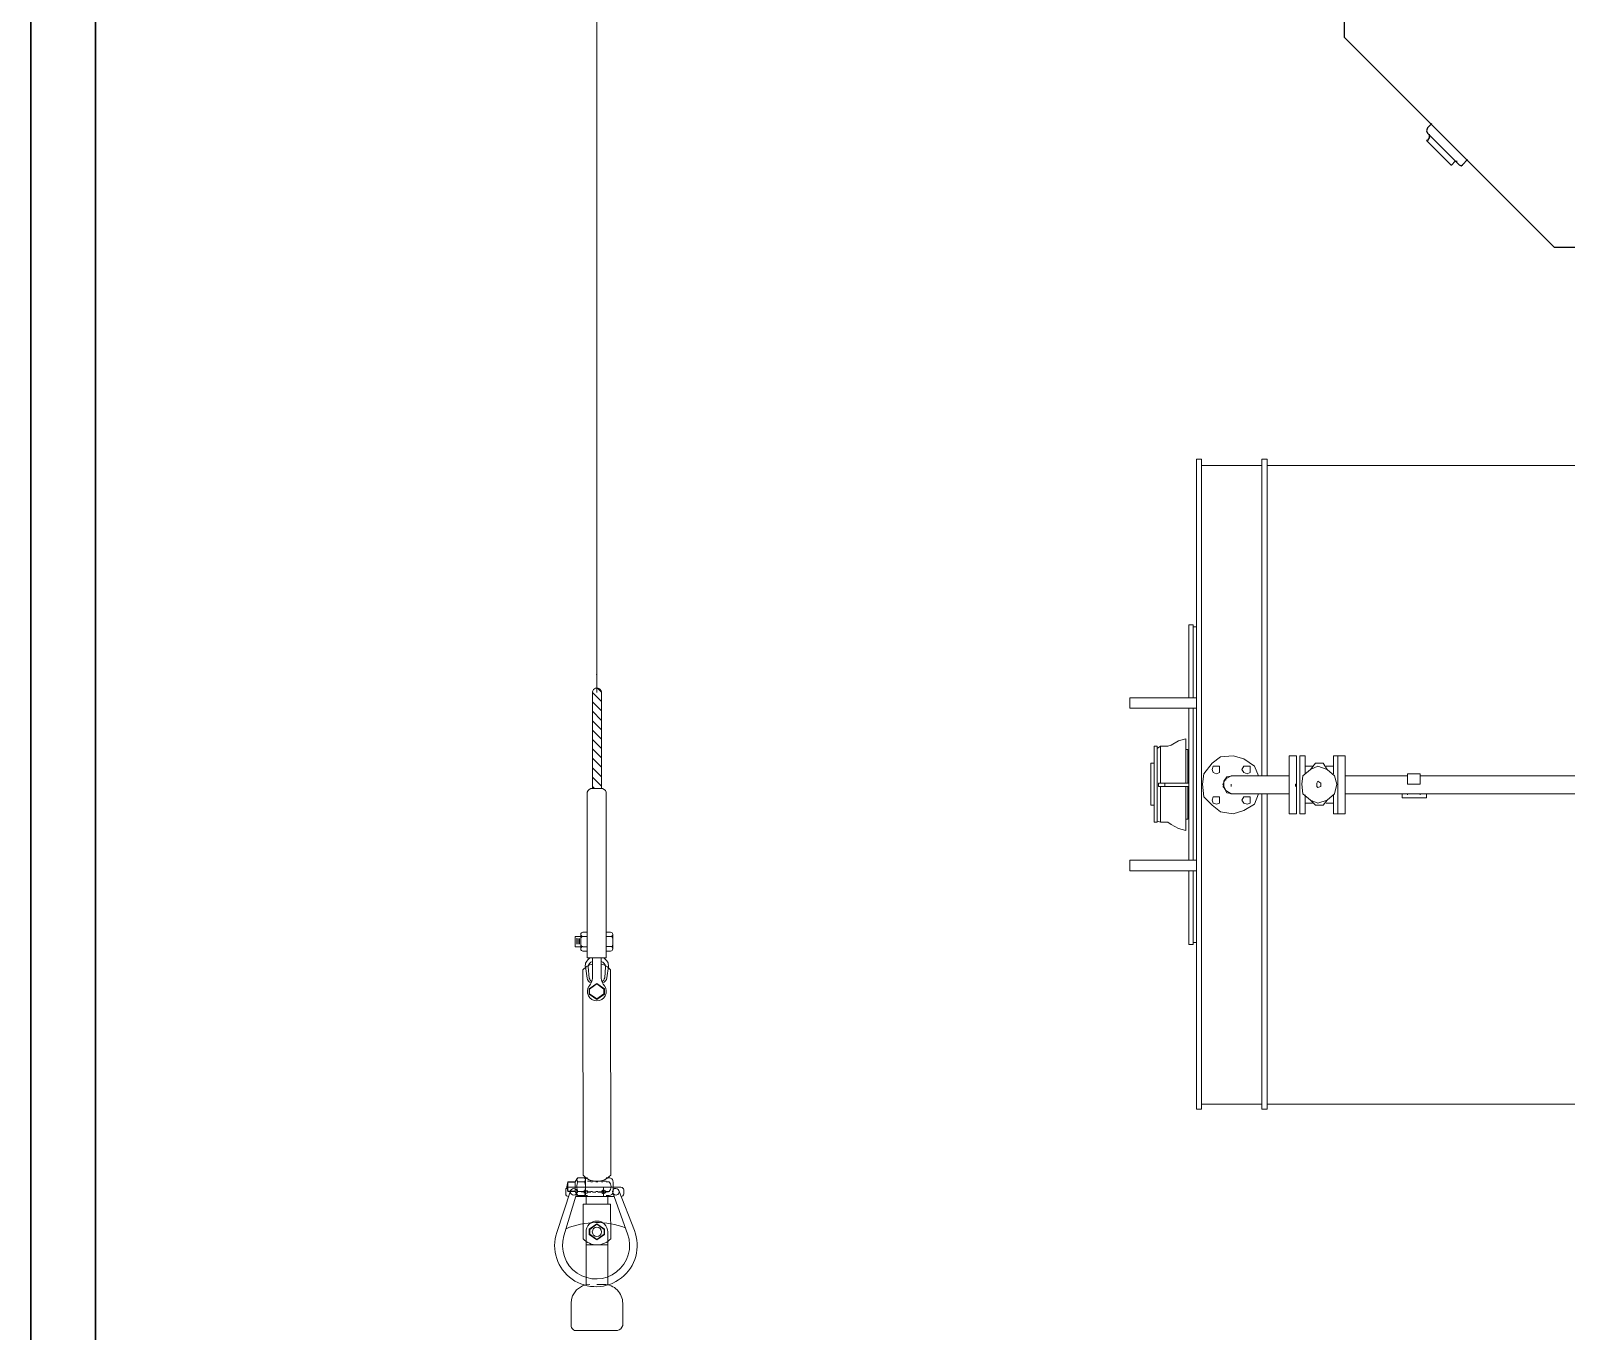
# Model space of a CAD drawing. Header units: millimetres. Extents: x 37084 to 180780, y -153145 to -16322.
# Drawn here: x 68064 to 71090, y -118924 to -116360 of the extents above; entities that cross this region are included whole.
import ezdxf

# ---------------------------------------------------------------- set-up
doc = ezdxf.new("R2010")
doc.units = ezdxf.units.MM
doc.header["$MEASUREMENT"] = 0
doc.linetypes.add('CONTINU', pattern=[0])
for name, color, linetype, lineweight in [('00', 5, 'Continuous', 9), ('1_Phu_kien', 5, 'Continuous', 9), ('Giai doan nay', 1, 'Continuous', 30)]:
    doc.layers.add(name, color=color, linetype=linetype, lineweight=lineweight)
doc.layers.add('1_Day dan', color=5, linetype='Continuous')

# ---------------------------------------------------------------- blocks, each defined once
blk = doc.blocks.new('MBA')
at = {"color": 0, "linetype": 'ByBlock', "lineweight": 25}
for points in [[(1953013.9, 286503.6), (1953013.9, 285515.5)], [(1953427.8, 285101.6), (1953013.9, 285515.5)], [(1953178.2, 285336.6), (1953176.1, 285330.4), (1953178.2, 285326.2)], [(1953186.5, 285345), (1953178.2, 285336.6)], [(1953240.6, 285263.8), (1953178.2, 285326.2)], [(1953182.4, 285317.9), (1953182.4, 285322.1), (1953182.4, 285324.2)], [(1953178.2, 285311.7), (1953176.1, 285311.7), (1953178.2, 285309.6)], [(1953182.4, 285317.9), (1953178.2, 285311.7)], [(1953224, 285263.8), (1953178.2, 285309.6)], [(1953224, 285263.8), (1953226.1, 285263.8)], [(1953232.3, 285270.1), (1953226.1, 285263.8)], [(1953236.5, 285270.1), (1953232.3, 285270.1)], [(1953240.6, 285263.8), (1953244.8, 285261.8), (1953246.9, 285263.8)], [(1953257.3, 285274.2), (1953246.9, 285263.8)], [(1953427.8, 285101.6), (1953544.3, 285101.6)]]:
    blk.add_lwpolyline(points, dxfattribs=at)
at = {"color": 0, "linetype": 'ByBlock', "lineweight": 18}
for points in [[(1952733.1, 284683.5), (1952722.7, 284683.5)], [(1952722.7, 283402.1), (1952722.7, 284683.5)], [(1952733.1, 283402.1), (1952733.1, 284683.5)], [(1952733.1, 284671), (1952851.6, 284671)], [(1952862, 284683.5), (1952851.6, 284683.5)], [(1952851.6, 284059.4), (1952851.6, 284683.5)], [(1952862, 284059.4), (1952862, 284683.5)], [(1952862, 284671), (1954160.1, 284671)], [(1952716.4, 284356.9), (1952708.1, 284356.9)], [(1952708.1, 284213.4), (1952708.1, 284356.9)], [(1952716.4, 284213.4), (1952716.4, 284356.9)], [(1952722.7, 284352.7), (1952716.4, 284352.7)], [(1952716.4, 284352.7), (1952716.4, 284213.4)], [(1952722.7, 284213.4), (1952591.6, 284213.4)], [(1952591.6, 284213.4), (1952591.6, 284192.6)], [(1952722.7, 284192.6), (1952591.6, 284192.6)], [(1952708.1, 283893), (1952708.1, 284192.6)], [(1952716.4, 284192.6), (1952716.4, 283893)], [(1952716.4, 283893), (1952716.4, 284192.6)], [(1952639.5, 284117.7), (1952645.7, 284117.7)], [(1952639.5, 284117.7), (1952639.5, 283967.9)], [(1952651.9, 284117.7), (1952645.7, 284113.5)], [(1952645.7, 284113.5), (1952645.7, 284117.7)], [(1952645.7, 284117.7), (1952645.7, 283967.9)], [(1952645.7, 284113.5), (1952645.7, 283970)], [(1952651.9, 284117.7), (1952666.5, 284117.7)], [(1952651.9, 284117.7), (1952651.9, 284044.9)], [(1952666.5, 284117.7), (1952672.7, 284119.8)], [(1952701.9, 284132.2), (1952687.3, 284128.1), (1952672.7, 284119.8)], [(1952701.9, 284044.9), (1952701.9, 284132.2)], [(1952637.4, 284084.4), (1952633.2, 284084.4), (1952633.2, 284078.2)], [(1952637.4, 284084.4), (1952639.5, 284084.4)], [(1952701.9, 284111.4), (1952706, 284111.4)], [(1952706, 284044.9), (1952706, 284111.4)], [(1952706, 284105.2), (1952708.1, 284105.2)], [(1952716.4, 284105.2), (1952716.4, 284101)], [(1952845.4, 284059.4), (1952837.1, 284078.2), (1952816.3, 284092.7), (1952795.5, 284099), (1952770.5, 284096.9), (1952753.9, 284084.4), (1952737.2, 284063.6), (1952735.1, 284042.8), (1952737.2, 284017.8), (1952753.9, 284001.2), (1952770.5, 283988.7), (1952795.5, 283984.5), (1952816.3, 283990.8), (1952837.1, 284003.3), (1952845.4, 284024.1)], [(1952905.7, 284099), (1952920.3, 284099)], [(1952905.7, 284099), (1952905.7, 283984.5)], [(1952920.3, 284099), (1952920.3, 283984.5)], [(1952926.5, 284099), (1952936.9, 284099)], [(1952926.5, 283984.5), (1952926.5, 284099)], [(1952936.9, 284063.6), (1952936.9, 284099)], [(1952980.6, 284071.9), (1952972.3, 284084.4), (1952957.7, 284084.4), (1952947.3, 284071.9)], [(1953001.4, 284099), (1952993.1, 284099)], [(1952993.1, 284063.6), (1952993.1, 284099)], [(1953016, 284099), (1953001.4, 284099)], [(1953001.4, 283984.5), (1953001.4, 284099)], [(1953001.4, 283984.5), (1953001.4, 284099)], [(1953016, 283984.5), (1953016, 284099)], [(1952633.2, 284078.2), (1952633.2, 284003.3)], [(1952753.9, 284071.9), (1952755.9, 284065.7), (1952762.2, 284063.6), (1952768.4, 284065.7), (1952768.4, 284071.9), (1952768.4, 284078.2), (1952762.2, 284078.2), (1952755.9, 284078.2), (1952753.9, 284071.9)], [(1952791.3, 284059.4), (1952780.9, 284053.2), (1952774.7, 284042.8), (1952780.9, 284030.3), (1952791.3, 284024.1)], [(1952795.5, 284059.4), (1952783, 284057.4), (1952776.8, 284049), (1952776.8, 284036.5), (1952783, 284026.1), (1952795.5, 284024.1)], [(1952780.9, 284053.2), (1952780.9, 284051.1)], [(1952780.9, 284053.2), (1952780.9, 284051.1)], [(1952791.3, 284059.4), (1952905.7, 284059.4)], [(1952812.1, 284071.9), (1952816.3, 284065.7), (1952822.5, 284063.6), (1952828.8, 284065.7), (1952828.8, 284071.9), (1952828.8, 284078.2), (1952822.5, 284078.2), (1952816.3, 284078.2), (1952812.1, 284071.9)], [(1952930.7, 284042.8), (1952932.8, 284024.1), (1952947.3, 284011.6), (1952961.9, 284005.3), (1952980.6, 284011.6), (1952995.2, 284024.1), (1952999.3, 284042.8), (1952995.2, 284059.4), (1952980.6, 284071.9), (1952961.9, 284078.2), (1952947.3, 284071.9), (1952932.8, 284059.4), (1952930.7, 284042.8)], [(1952936.9, 284078.2), (1952951.5, 284078.2)], [(1952978.5, 284078.2), (1952993.1, 284078.2)], [(1953138.7, 284059.4), (1953016, 284059.4)], [(1953163.7, 284063.6), (1953138.7, 284063.6)], [(1953138.7, 284063.6), (1953138.7, 284042.8)], [(1953163.7, 284063.6), (1953163.7, 284042.8)], [(1955957.3, 284059.4), (1953163.7, 284059.4)], [(1952708.1, 284044.9), (1952647.8, 284044.9)], [(1952647.8, 284038.6), (1952647.8, 284044.9)], [(1952708.1, 284038.6), (1952647.8, 284038.6)], [(1952651.9, 284038.6), (1952651.9, 283967.9)], [(1952660.3, 284038.6), (1952660.3, 284044.9)], [(1952701.9, 284038.6), (1952701.9, 283951.3)], [(1952706, 284038.6), (1952706, 283974.1)], [(1952774.7, 284038.6), (1952776.8, 284036.5)], [(1952791.3, 284042.8), (1952791.3, 284038.6)], [(1952791.3, 284042.8), (1952791.3, 284038.6)], [(1952791.3, 284042.8), (1952791.3, 284038.6)], [(1952791.3, 284024.1), (1952905.7, 284024.1)], [(1952851.6, 283402.1), (1952851.6, 284024.1)], [(1952862, 283402.1), (1952862, 284024.1)], [(1952920.3, 284042.8), (1952918.2, 284042.8)], [(1952920.3, 284042.8), (1952918.2, 284042.8)], [(1952918.2, 284042.8), (1952918.2, 284038.6)], [(1952920.3, 284042.8), (1952920.3, 284038.6)], [(1952936.9, 283984.5), (1952936.9, 284022)], [(1952959.8, 284042.8), (1952959.8, 284038.6), (1952961.9, 284036.5), (1952968.1, 284038.6), (1952968.1, 284042.8), (1952968.1, 284044.9), (1952961.9, 284049), (1952959.8, 284044.9), (1952959.8, 284042.8)], [(1952993.1, 283984.5), (1952993.1, 284022)], [(1955957.3, 284024.1), (1953016, 284024.1)], [(1953128.3, 284024.1), (1953176.1, 284024.1)], [(1953128.3, 284024.1), (1953128.3, 284015.7)], [(1953163.7, 284042.8), (1953138.7, 284042.8)], [(1953138.7, 284024.1), (1953138.7, 284022)], [(1953163.7, 284024.1), (1953163.7, 284022)], [(1953176.1, 284024.1), (1953176.1, 284015.7)], [(1952633.2, 284003.3), (1952633.2, 284001.2), (1952637.4, 284001.2)], [(1952639.5, 284001.2), (1952637.4, 284001.2)], [(1952753.9, 284011.6), (1952755.9, 284005.3), (1952762.2, 284003.3), (1952768.4, 284005.3), (1952768.4, 284011.6), (1952768.4, 284017.8), (1952762.2, 284017.8), (1952755.9, 284017.8), (1952753.9, 284011.6)], [(1952812.1, 284011.6), (1952816.3, 284005.3), (1952822.5, 284003.3), (1952828.8, 284005.3), (1952828.8, 284011.6), (1952828.8, 284017.8), (1952822.5, 284017.8), (1952816.3, 284017.8), (1952812.1, 284011.6)], [(1952936.9, 284005.3), (1952951.5, 284005.3)], [(1952947.3, 284011.6), (1952957.7, 284001.2), (1952972.3, 284001.2), (1952980.6, 284011.6)], [(1952978.5, 284005.3), (1952993.1, 284005.3)], [(1953128.3, 284015.7), (1953176.1, 284015.7)], [(1952639.5, 283967.9), (1952645.7, 283967.9)], [(1952651.9, 283967.9), (1952645.7, 283970)], [(1952645.7, 283970), (1952645.7, 283967.9)], [(1952651.9, 283967.9), (1952666.5, 283967.9)], [(1952672.7, 283963.7), (1952666.5, 283967.9)], [(1952672.7, 283963.7), (1952687.3, 283955.4), (1952701.9, 283951.3)], [(1952701.9, 283974.1), (1952706, 283974.1)], [(1952706, 283978.3), (1952708.1, 283978.3)], [(1952716.4, 283978.3), (1952716.4, 283976.2)], [(1952905.7, 283984.5), (1952920.3, 283984.5)], [(1952926.5, 283984.5), (1952936.9, 283984.5)], [(1953001.4, 283984.5), (1952993.1, 283984.5)], [(1953016, 283984.5), (1953001.4, 283984.5)], [(1952722.7, 283893), (1952591.6, 283893)], [(1952591.6, 283893), (1952591.6, 283872.2)], [(1952722.7, 283872.2), (1952591.6, 283872.2)], [(1952708.1, 283726.6), (1952708.1, 283872.2)], [(1952716.4, 283730.8), (1952716.4, 283872.2)], [(1952716.4, 283726.6), (1952716.4, 283872.2)], [(1952716.4, 283726.6), (1952708.1, 283726.6)], [(1952722.7, 283730.8), (1952716.4, 283730.8)], [(1952733.1, 283402.1), (1952722.7, 283402.1)], [(1952733.1, 283412.5), (1952851.6, 283412.5)], [(1952862, 283402.1), (1952851.6, 283402.1)], [(1952862, 283412.5), (1954160.1, 283412.5)]]:
    blk.add_lwpolyline(points, dxfattribs=at)
blk = doc.blocks.new('Chuoi su 220kV 1 day')
at = {"color": 0, "linetype": 'ByBlock', "lineweight": 20, "ltscale": 4500}
for p, q in [((495307.1, -80344.2), (495299.6, -80344.2)), ((495379.5, -80323.2), (495300.8, -80353.7)), ((495386.3, -80336.5), (495305.3, -80365.9)), ((495294.1, -80349.6), (495294.2, -80401.3)), ((495303.3, -80393.8), (495303.3, -80374.5)), ((495312.5, -80363.3), (495312.5, -80401.3)), ((495294.2, -80453.1), (495294.2, -80401.3)), ((495295.2, -80384), (495312, -80384)), ((495301.3, -80380.4), (495299.2, -80384)), ((495299.2, -80384), (495301.3, -80387.6)), ((495301.3, -80380.4), (495305.4, -80380.4)), ((495303.3, -80408.8), (495303.4, -80428.2)), ((495307.5, -80384), (495305.4, -80380.4)), ((495305.4, -80387.6), (495307.5, -80384)), ((495312.5, -80438.9), (495312.5, -80401.3)), ((495301.3, -80422.2), (495299.2, -80418.7)), ((495301.3, -80422.2), (495305.4, -80422.2)), ((495389.9, -80462.1), (495305, -80436.6)), ((495307.5, -80418.7), (495305.4, -80422.2)), ((495307.1, -80458.5), (495299.6, -80458.5)), ((495383.3, -80476.3), (495301.1, -80449))]:
    blk.add_line(p, q, dxfattribs=at)
at = {"color": 0, "linetype": 'ByBlock', "lineweight": -2, "ltscale": 4500}
for p, q in [((495523, -80346.1), (495566.6, -80346.1)), ((494842, -80378.6), (494515.5, -80378.8)), ((494791.5, -80378.7), (494791.5, -80370.1)), ((494791.5, -80378.7), (494791.5, -80370.1)), ((494791.5, -80378.7), (494828.7, -80378.6)), ((494810.1, -80365.8), (494795.7, -80365.8)), ((494810.1, -80365.8), (494795.7, -80365.8)), ((494810.1, -80365.8), (494795.7, -80365.8)), ((494810.1, -80365.8), (494795.7, -80365.8)), ((494800.2, -80378.7), (494800.2, -80370.1)), ((494800.2, -80378.7), (494800.2, -80370.1)), ((494800.2, -80378.7), (494800.2, -80370.1)), ((494800.2, -80378.7), (494800.2, -80370.1)), ((494810.1, -80365.8), (494824.5, -80365.8)), ((494810.1, -80365.8), (494824.5, -80365.8)), ((494810.1, -80365.8), (494824.5, -80365.8)), ((494810.1, -80365.8), (494824.5, -80365.8)), ((494820, -80378.6), (494820, -80370.1)), ((494820, -80378.6), (494820, -80370.1)), ((494820, -80378.6), (494820, -80370.1)), ((494820, -80378.6), (494820, -80370.1)), ((494828.7, -80378.6), (494828.7, -80370.1)), ((494828.7, -80378.6), (494828.7, -80370.1)), ((494828.7, -80378.6), (494828.7, -80370.1)), ((494828.7, -80378.6), (494828.7, -80370.1)), ((494842, -80378.6), (494842, -80415.9)), ((494858.9, -80374.4), (494881.6, -80377.3)), ((495270.5, -80369.8), (494865.4, -80370)), ((495275.7, -80378.5), (495275.7, -80373)), ((495282.4, -80378.5), (495282.4, -80385.4)), ((495283.4, -80378.5), (495283.4, -80373.2)), ((495302.8, -80365.2), (495283.5, -80365.2)), ((495302.9, -80378.5), (495302.9, -80373.1)), ((495303.8, -80378.5), (495303.8, -80385.4)), ((495310.6, -80378.5), (495310.6, -80372.9)), ((495327.7, -80375.7), (495310.6, -80375.7)), ((495327.7, -80370), (495327.6, -80424.1)), ((495395.7, -80369.8), (495327.7, -80370)), ((495382.3, -80375.7), (495486.7, -80375.6)), ((495407.8, -80375.7), (495407.8, -80418.3)), ((495477.8, -80375.6), (495485.9, -80375.6)), ((495576.8, -80356.7), (495576.9, -80437.2)), ((494318.5, -80388.1), (494310.5, -80396.1)), ((494508.1, -80388), (494318.3, -80388.1)), ((494508, -80405.8), (494318.3, -80405.9)), ((494337, -80388.1), (494319.2, -80405.9)), ((494355.5, -80388), (494337.7, -80405.9)), ((494374, -80388), (494356.2, -80405.9)), ((494392.5, -80388), (494374.7, -80405.9)), ((494411.1, -80388), (494393.2, -80405.8)), ((494429.6, -80388), (494411.8, -80405.8)), ((494448.1, -80388), (494430.3, -80405.8)), ((494466.6, -80388), (494448.8, -80405.8)), ((494485.1, -80388), (494467.3, -80405.8)), ((494503.6, -80388), (494485.8, -80405.8)), ((494508, -80401.8), (494504.3, -80405.8)), ((494508, -80405.8), (494508, -80389)), ((494863.8, -80388.6), (494842, -80388.6)), ((494863.8, -80405.9), (494842, -80405.9)), ((494881.9, -80388.6), (494855.2, -80388.6)), ((494881.9, -80405.9), (494855.2, -80405.9)), ((494859.6, -80379.8), (494881.6, -80381.7)), ((494892.4, -80397.2), (494903.1, -80382.2)), ((494903.1, -80412.2), (494892.4, -80397.2)), ((494893.4, -80397.2), (494903.6, -80383.1)), ((494903.6, -80411.4), (494893.4, -80397.2)), ((494913.5, -80382.2), (494903.1, -80382.2)), ((494913.1, -80383.1), (494903.6, -80383.1)), ((494923.2, -80397.2), (494913.1, -80383.1)), ((494913.1, -80411.3), (494923.2, -80397.2)), ((494924.3, -80397.2), (494913.5, -80382.2)), ((494913.5, -80412.2), (494924.3, -80397.2)), ((495282.4, -80406), (495282.4, -80388.1)), ((495282.4, -80415.6), (495282.4, -80408.7)), ((495283.4, -80385.4), (495283.4, -80388.1)), ((495283.4, -80395), (495283.4, -80399.1)), ((495283.4, -80406), (495283.4, -80408.7)), ((495302.9, -80388.1), (495302.9, -80385.4)), ((495302.9, -80399.1), (495302.9, -80395)), ((495302.9, -80408.7), (495302.9, -80405.9)), ((495303.8, -80395), (495303.8, -80388.1)), ((495303.9, -80405.9), (495303.8, -80399.1)), ((495303.9, -80415.5), (495303.9, -80408.7)), ((495377, -80382), (495366.2, -80397)), ((495366.2, -80397), (495377, -80412)), ((495377.4, -80382.9), (495367.3, -80397)), ((495367.3, -80397), (495377.4, -80411.1)), ((495387.4, -80382), (495377, -80382)), ((495386.9, -80382.9), (495377.4, -80382.9)), ((495386.9, -80382.9), (495397.1, -80397)), ((495397.1, -80397), (495387, -80411.1)), ((495387.4, -80382), (495398.1, -80397)), ((495398.1, -80397), (495387.4, -80412)), ((495485.9, -80383.2), (495485.9, -80397)), ((495485.9, -80383.2), (495485.9, -80397)), ((494842, -80415.9), (494515.5, -80416)), ((494791.5, -80415.9), (494791.5, -80424.5)), ((494791.5, -80415.9), (494791.5, -80424.5)), ((494791.5, -80415.9), (494828.7, -80415.9)), ((494810.1, -80428.7), (494795.8, -80428.7)), ((494810.1, -80428.7), (494795.8, -80428.7)), ((494810.1, -80428.7), (494795.8, -80428.7)), ((494810.1, -80428.7), (494795.8, -80428.7)), ((494800.2, -80415.9), (494800.2, -80424.5)), ((494800.2, -80415.9), (494800.2, -80424.5)), ((494800.2, -80415.9), (494800.2, -80424.5)), ((494800.2, -80415.9), (494800.2, -80424.5)), ((494800.2, -80440), (494800.2, -80428.7)), ((494815.3, -80436.6), (494803.5, -80436.6)), ((494815.3, -80434.1), (494803.9, -80434.1)), ((494804, -80415.9), (494816.2, -80415.9)), ((494814.9, -80431.6), (494804.3, -80431.6)), ((494810.1, -80428.7), (494824.5, -80428.7)), ((494810.1, -80428.7), (494824.5, -80428.7)), ((494810.1, -80428.7), (494824.5, -80428.7)), ((494810.1, -80428.7), (494824.5, -80428.7)), ((494820.1, -80415.9), (494820.1, -80424.5)), ((494820.1, -80415.9), (494820.1, -80424.5)), ((494820.1, -80415.9), (494820.1, -80424.5)), ((494820.1, -80440), (494820.1, -80428.7)), ((494828.7, -80415.9), (494828.7, -80424.5)), ((494828.7, -80415.9), (494828.7, -80424.5)), ((494828.7, -80415.9), (494828.7, -80424.5)), ((494828.7, -80415.9), (494828.7, -80424.5)), ((494859.4, -80419.8), (494882.1, -80416.4)), ((494860, -80414.5), (494882, -80412)), ((495270.5, -80424.3), (494865.4, -80424.5)), ((494913.5, -80412.2), (494903.1, -80412.2)), ((494913.1, -80411.3), (494903.6, -80411.4)), ((495275.7, -80419.5), (495275.7, -80415.6)), ((495310.6, -80419.5), (495275.7, -80419.5)), ((495275.7, -80421.4), (495275.7, -80434.6)), ((495283.4, -80439.6), (495277.3, -80435.8)), ((495283.4, -80434.6), (495283.4, -80421.4)), ((495302.9, -80439.6), (495283.4, -80439.6)), ((495283.4, -80454.1), (495283.4, -80439.6)), ((495284.4, -80454.1), (495284.4, -80439.6)), ((495301.9, -80454.1), (495301.9, -80439.6)), ((495302.9, -80434.6), (495302.9, -80421.4)), ((495302.9, -80439.6), (495309, -80435.7)), ((495302.9, -80454.1), (495302.9, -80439.6)), ((495310.6, -80419.5), (495310.6, -80415.5)), ((495327.6, -80418.5), (495310.6, -80418.5)), ((495310.6, -80421.4), (495310.6, -80434.6)), ((495395.7, -80424.2), (495327.6, -80424.1)), ((495387.4, -80412), (495377, -80412)), ((495387, -80411.1), (495377.4, -80411.1)), ((495382.3, -80418.3), (495486.7, -80418.3)), ((494820.1, -80440), (494800.2, -80440)), ((495302.9, -80454.1), (495283.4, -80454.1)), ((495293.2, -80456.2), (495283.4, -80454.1)), ((495302.9, -80454.1), (495293.2, -80456.2)), ((495523.1, -80447.8), (495566.7, -80447.8)), ((495523.1, -80447.8), (495566.7, -80447.8))]:
    blk.add_line(p, q, dxfattribs=at)
at = {"color": 0, "linetype": 'ByBlock', "lineweight": 20, "ltscale": 4500}
for centre, radius in [((495303.3, -80384), 3.57), ((495303.2, -80442.8), 6.51), ((495303.3, -80418.7), 3.57)]:
    blk.add_circle(centre, radius, dxfattribs=at)
at = {"color": 0, "linetype": 'ByBlock', "lineweight": -2, "ltscale": 4500}
blk.add_circle((495382.3, -80397), 9.1, dxfattribs=at)
at = {"color": 0, "linetype": 'ByBlock', "lineweight": 20, "ltscale": 4500}
for centre, radius, start, end in [((495408.9, -80399), 81.4, 251.6722, 111.2048), ((495299.6, -80349.6), 5.43, 90.0269, 180.0269), ((495307.1, -80349.6), 5.43, 0.0269, 90.0269), ((495523.4, -80397), 159.5, 159.391, 202.4314), ((495408.9, -80398.7), 66.2, 253.2868, 109.9945), ((495303.1, -80359.8), 6.51, 111.2048, 289.9944), ((495303.1, -80359.8), 6.51, 289.9944, 111.2048), ((495299.6, -80453.1), 5.43, 180.0269, 270.0269), ((495307.1, -80453.1), 5.43, 270.0269, 0.0269)]:
    blk.add_arc(centre, radius, start, end, dxfattribs=at)
at = {"color": 0, "linetype": 'ByBlock', "lineweight": -2, "ltscale": 4500}
for centre, radius, start, end in [((495523, -80383.2), 37.1, 90.0269, 180.0269), ((495562.3, -80360.5), 15.1, 14.634, 73.0587), ((494519.2, -80389.4), 11.2, 108.9692, 178.2457), ((494795.8, -80370.1), 4.24, 90.0269, 180.0269), ((494795.8, -80370.1), 4.24, 90.0269, 180.0269), ((494795.8, -80370.1), 4.24, 90.0269, 180.0269), ((494795.8, -80370.1), 4.24, 90.0269, 180.0269), ((494795.9, -80370.1), 4.24, 0.0269, 90.0269), ((494804.4, -80370.1), 4.24, 90.0269, 180.0269), ((494804.4, -80370.1), 4.24, 90.0269, 180.0269), ((494804.4, -80370.1), 4.24, 90.0269, 180.0269), ((494804.4, -80370.1), 4.24, 90.0269, 180.0269), ((494815.8, -80370.1), 4.24, 0.0269, 90.0269), ((494815.8, -80370.1), 4.24, 0.0269, 90.0269), ((494815.8, -80370.1), 4.24, 0.0269, 90.0269), ((494815.8, -80370.1), 4.24, 0.0269, 90.0269), ((494824.3, -80370.1), 4.24, 90.0269, 180.0269), ((494824.5, -80370.1), 4.24, 0.0269, 90.0269), ((494824.5, -80370.1), 4.24, 0.0269, 90.0269), ((494824.5, -80370.1), 4.24, 0.0269, 90.0269), ((494824.5, -80370.1), 4.24, 0.0269, 90.0269), ((494863.8, -80400.3), 27.7, 119.3557, 141.9974), ((494857.1, -80388.3), 14, 82.9047, 119.3557), ((494890.5, -80397.2), 37, 132.6154, 166.5112), ((494879.1, -80389.8), 12.8, 17.0559, 78.7151), ((494908.3, -80397.2), 18.6, 0.0269, 125.2449), ((495245.5, -80397.1), 37, 312.6154, 47.4384), ((495283.5, -80373), 7.79, 90.0269, 180.0269), ((495293.1, -80382.6), 13.6, 44.2696, 135.7843), ((495302.8, -80373), 7.79, 0.0269, 90.0269), ((495382.3, -80397), 21.3, 90.0269, 270.0269), ((495371.1, -80397), 36.8, 312.5111, 47.5428), ((494319.4, -80397), 8.97, 83.2373, 276.8165), ((494519.2, -80405.4), 11.2, 181.8082, 251.0847), ((494861.4, -80392.7), 13, 98.1795, 161.9273), ((494861.5, -80401.6), 13, 199.4452, 263.2608), ((494890.5, -80397.2), 37, 193.5426, 227.4384), ((494878, -80394.7), 13.5, 34.9458, 74.5682), ((494879.5, -80361.1), 27.6, 274.8731, 310.8108), ((494879.6, -80433.3), 27.6, 49.2431, 85.1807), ((494878.4, -80399), 13.5, 285.4856, 321.3102), ((494879.5, -80403.9), 12.8, 281.3388, 339.1225), ((494908.3, -80397.2), 18.6, 234.8089, 0.0269), ((494795.8, -80424.5), 4.24, 180.0269, 270.0269), ((494795.8, -80424.5), 4.24, 180.0269, 270.0269), ((494795.8, -80424.5), 4.24, 180.0269, 270.0269), ((494795.8, -80424.5), 4.24, 180.0269, 270.0269), ((494796, -80424.5), 4.24, 270.0269, 0.0269), ((494796, -80424.5), 4.24, 270.0269, 0.0269), ((494796, -80424.5), 4.24, 270.0269, 0.0269), ((494796, -80424.5), 4.24, 270.0269, 0.0269), ((494804.4, -80424.5), 4.24, 180.0269, 270.0269), ((494804.4, -80424.5), 4.24, 180.0269, 270.0269), ((494804.4, -80424.5), 4.24, 180.0269, 270.0269), ((494804.4, -80424.5), 4.24, 180.0269, 270.0269), ((494815.8, -80424.5), 4.24, 270.0269, 0.0269), ((494815.8, -80424.5), 4.24, 270.0269, 0.0269), ((494815.8, -80424.5), 4.24, 270.0269, 0.0269), ((494815.8, -80424.5), 4.24, 270.0269, 0.0269), ((494824.3, -80424.5), 4.24, 180.0269, 270.0269), ((494824.5, -80424.5), 4.24, 270.0269, 0.0269), ((494824.5, -80424.5), 4.24, 270.0269, 0.0269), ((494824.5, -80424.5), 4.24, 270.0269, 0.0269), ((494824.5, -80424.5), 4.24, 270.0269, 0.0269), ((494863.8, -80393.9), 27.7, 218.3171, 242.0846), ((494857.3, -80406), 14, 242.0846, 278.5357), ((495523, -80410.7), 37.1, 180.0269, 270.0269), ((495567.1, -80437.9), 9.82, 267.7661, 4.6489)]:
    blk.add_arc(centre, radius, start, end, dxfattribs=at)
for points in [[(495283.4, -80421.4), (495282.1, -80420.5), (495279.5, -80418.5), (495277, -80420.5), (495275.7, -80421.4)], [(495283.4, -80434.6), (495282.1, -80435.6), (495279.6, -80437.5), (495277, -80435.6), (495275.7, -80434.6)], [(495302.9, -80421.4), (495299.6, -80420.5), (495293.1, -80418.5), (495286.7, -80420.5), (495283.4, -80421.4)], [(495302.9, -80434.6), (495299.6, -80435.6), (495293.2, -80437.5), (495286.7, -80435.6), (495283.4, -80434.6)], [(495310.6, -80421.4), (495309.3, -80420.4), (495306.7, -80418.5), (495304.2, -80420.5), (495302.9, -80421.4)], [(495310.6, -80434.6), (495309.3, -80435.6), (495306.8, -80437.5), (495304.2, -80435.6), (495302.9, -80434.6)]]:
    blk.add_open_spline(points, degree=3, dxfattribs=at)
blk.add_point((494283.8, -80397.5), dxfattribs=at)
blk = doc.blocks.new('LT220')
at = {"layer": '1_Day dan', "color": 0, "linetype": 'ByBlock', "lineweight": -2, "ltscale": 4500}
blk.add_line((480931.6, -12361.6), (480931.4, 49096), dxfattribs=at)
at = {"layer": '1_Phu_kien', "color": 0, "linetype": 'ByBlock', "lineweight": -2, "rotation": 270}
blk.add_blockref('Chuoi su 220kV 1 day', (561328.6, 481957.8), dxfattribs=at)

msp = doc.modelspace()

# ---------------------------------------------------------------- linework, layer by layer
at = {"layer": 'Giai doan nay', "elevation": 0}
for points in [[(68064.1, -119266.8), (68064.1, -112226.8), (78304.1, -112226.8), (78304.1, -119266.8)], [(68192.1, -119138.8), (68192.1, -112354.8), (78176.1, -112354.8), (78176.1, -119138.8)]]:
    msp.add_lwpolyline(points, close=True, dxfattribs=at)

# ---------------------------------------------------------------- block references
at = {"layer": '00', "lineweight": 20, "ltscale": 4500}
msp.add_blockref('LT220', (-411751.6, -105303.5, 0), dxfattribs=at)
at = {"layer": '00', "linetype": 'CONTINU', "lineweight": 20}
msp.add_blockref('MBA', (-1882361.3, -401888.4, 0), dxfattribs=at)

doc.saveas('drawing.dxf')
